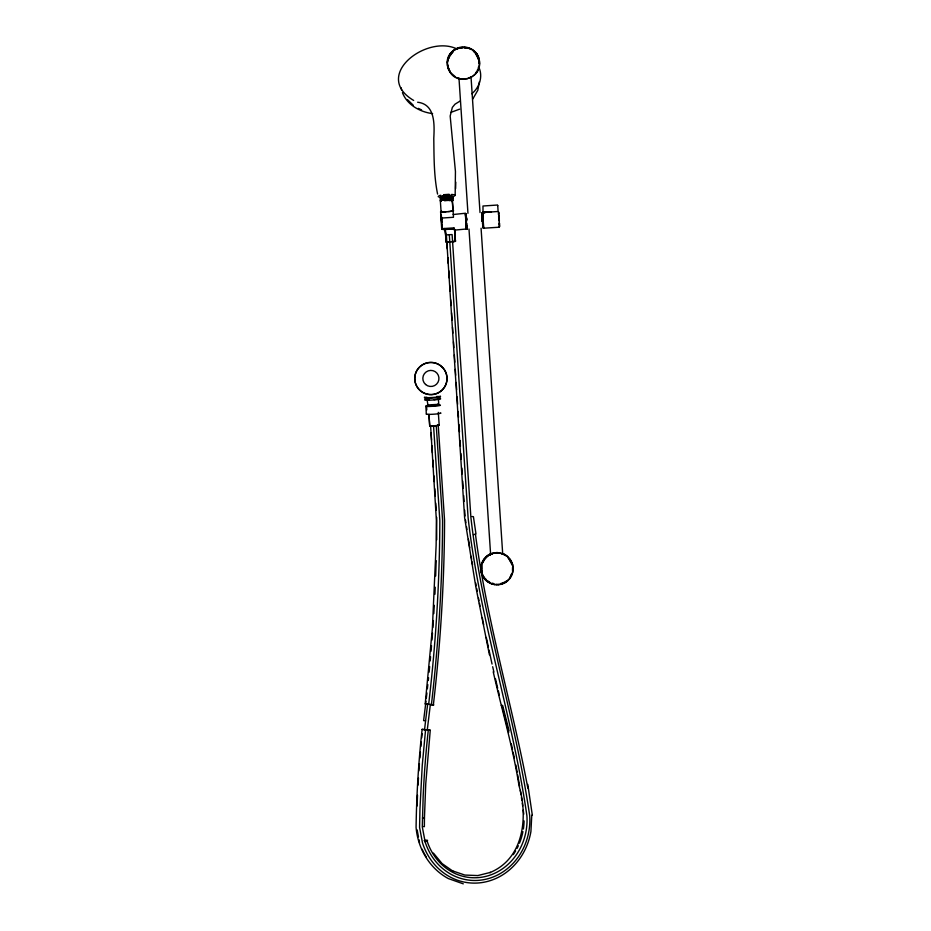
<?xml version="1.0" encoding="UTF-8"?>
<svg xmlns="http://www.w3.org/2000/svg" width="931" height="931" viewBox="0 0 931 931"><rect width="100%" height="100%" fill="white"/><g stroke="black" fill="none" stroke-linecap="round" stroke-linejoin="round"><path stroke-width="1.4" d="M466.478 228.805L465.453 213.49L465.5 214.083M497.748 205.751L497.282 205.041L482.968 206.007L483.026 212.547L498.097 211.477L497.724 205.32M466.431 228.991L454.398 230.132L454.153 227.874L442.085 228.654L441.736 224.034M436.686 539.852L436.686 517.392M453.35 214.06L453.455 217.295L441.375 218.075L441.678 223.033M466.501 222.404L466.117 214.63M428.318 730.044A906.096 822.376 -83.6 0 0 423.174 796.017L422.29 826.879L425.153 841.938A59.247 53.777 -83.6 0 0 486.901 878.992A59.247 53.777 -83.6 0 0 529.716 815.731C514.994 715.427 482.409 618.533 470.9 517.555L452.105 234.565L447.241 234.821M460.019 101.095L455.003 104.191L452.35 107.402L450.173 116.038L455.445 171.513L455.166 195.254M455.771 182.139L455.608 188.597M422.465 818.07L424.443 818.023L425.758 783.727L430.25 730.253L427.271 729.927L430.355 704.523L433.811 704.918L425.199 703.894L432.356 628.832L436.127 545.287L436.383 520.429L430.599 425.676M436.185 560.671L435.685 575.986M481.758 568.538L481.781 567.584M480.885 567.805C480.187 576.056 486.832 583.912 495.106 584.563L493.046 584.331M487.146 212.117L483.026 212.547L491.44 211.849L483.177 212.501L488.542 212.035M498.644 212.629L498.981 220.007M417.123 805.978L417.507 795.074M499.679 226.559L499.528 225.744M434.94 594.234L435.231 587.217M465.954 213.606L465.954 214.386M531.776 815.265L530.914 831.569A61.923 56.209 -83.6 0 1 479.733 882.844A61.923 56.209 -83.6 0 1 422.476 842.834L419.578 827.426L419.962 808.981L422.232 765.573L425.572 729.741L422.115 729.357C418.508 761.895 416.576 794.62 416.076 827.356C417.821 848.42 429.505 868.448 448.346 878.573L463.277 883.845M466.606 228.176L466.675 228.828L465.721 213.734M483.061 212.163L482.572 214.467M418.077 785.101L418.473 777.979M418.88 770.856L419.416 763.688M433.799 613.634L434.288 605.325M432.496 633.092L431.972 640.051M432.892 627.517L433.392 620.558M479.43 81.684L477.789 90.319L472.773 98.989M431.065 651.176L431.519 645.614M419.916 757.939L420.405 752.178M420.905 746.418L421.278 742.112M483.038 212.431L491.359 211.849L483.526 212.512M498.504 211.64L498.434 214.561M512.562 570.459L512.609 567.084M429.121 672.159L429.656 666.561M430.18 660.963L430.576 656.762M421.72 737.876L422.162 733.64M431.414 704.627C438.501 643.519 442.388 582.026 442.574 520.499L436.278 425.816L438.338 425.199M433.369 704.86C440.503 643.612 444.366 581.98 444.553 520.324L438.257 425.525M425.991 701.206L423.617 720.606L425.572 720.85L424.571 729.625L422.115 729.357M426.305 698.448L426.91 692.92M427.376 688.789L427.829 684.646M428.295 680.514L428.597 677.756M447.311 62.296L449.789 54.44M467.292 229.27L467.234 228.63M425.572 720.85L427.655 704.197M443.133 229.363L441.736 229.224L440.572 211.628L441.666 211.302M441.736 229.224L443.668 228.747M451.71 211.186L453.129 210.743L452.222 197.221L445.437 196.709L440.852 197.686M481.653 565.652L481.886 572.46M443.354 198.07C445.39 198.024 453.374 196.616 452.105 199.595M481.583 566.618L481.769 565.652M447.962 60.608L448.265 59.165M512.585 572.484L512.713 565.524M478.197 68.324L478.685 66.404M481.385 564.593L482.398 561.742A15.664 15.164 -42.1 0 1 483.945 559.135L484.562 558.332A16.211 16.164 8.2 0 1 486.704 556.191L487.507 555.563A16.141 16.083 8.2 0 1 490.113 554.026L496.991 552.479L503.857 553.992A16.141 16.083 8.2 0 1 506.476 555.528L510.048 559.077L512.644 564.523M481.664 564.186L481.036 569.586L482.2 574.439A15.955 15.897 8.2 0 0 482.619 575.358M512.271 573.438L510.037 577.907M448.533 58.222L453.129 51.252M448.882 58.036L449.301 56.942M482.235 563.767L482.584 562.859M511.468 574.171L511.829 573.275M481.979 562.894L486.657 556.424A16.164 16.106 8.2 0 1 493.872 552.944M482.433 562.824L484.923 558.623L488.181 555.644M510.642 575.928L511.072 575.044M510.758 576.021L511.41 574.695M482.968 561.963L484.551 559.519M477.207 70.512L477.65 69.627M452.443 198.233C451.384 194.788 440.375 198.338 440.77 197.721M483.003 561.184L484.527 558.565M449.661 54.929L451.663 52.031A15.42 15.373 8.7 0 1 455.643 48.947C461.497 45.642 469.317 46.538 474.251 51.1M438.617 195.941L438.21 196.662L439.688 197.291M509.618 577.581L510.165 576.778M452.85 197.581L452.873 196.79L448.94 196.173L440.491 197.163L448.951 195.976L452.699 196.534L453.013 197.675M450.918 53.951L453.269 51.566M475.578 72.955L476.218 72.094M483.515 227.734L483.131 223.964L483.282 225.465M509.397 578.686L508.023 580.153M452.489 200.316L452.012 199.327L448.335 198.897M485.679 557.96L487.076 556.598M452.99 198.652C452.419 195.999 440.747 196.406 440.596 198.943M452.315 199.234L452.547 198.501M471.796 93.74C479.197 87.77 482.98 77.168 479.221 68.149M473.786 75.364C480.838 69.825 481.513 58.316 475.159 51.973L477.033 54.359M508.105 580.257L507.348 580.921A16.118 16.06 9.4 0 1 504.846 582.631L500.11 584.342L496.072 584.61A15.047 13.057 8.7 0 1 493.069 584.133L491.137 583.528M451.872 200.607C456.446 197.197 440.258 197.907 440.747 199.909M452.21 196.383C451.64 193.985 442.493 194.812 440.7 196.837M505.463 581.7L506.266 581.142M440.84 198.862L442.027 198.315M473.437 534.755L475.962 533.859L473.425 516.693L471.994 516.53M451.43 200.421C457.61 197.36 439.083 197.221 440.957 200.142L448.533 199.583L452.862 200.665L450.01 199.956L443.528 200.316M487.844 555.993L490.032 554.655M450.732 242.002L446.03 241.979L445.309 228.863M472.645 76.249L467.513 78.6L461.02 78.926L462.498 78.891M441.876 196.546L440.724 197.151M441.317 198.338L452.629 197.605M489.659 555.237L490.486 554.76M503.741 582.655L504.602 582.178M451.733 198.361L452.466 197.966M440.933 200.177L440.2 200.747L441.154 201.294M425.153 841.938L427.085 840.961A56.582 51.356 -83.6 0 0 486.063 876.339A56.582 51.356 -83.6 0 0 526.911 815.859C512.492 715.52 479.407 618.766 468.107 517.764L449.312 234.775M489.438 554.876L492.476 553.631M453.758 196.371L455.003 195.568L454.584 194.823L451.628 194.404M457.296 48.901L458.599 48.272M452.117 199.269C455.201 196.034 440.526 196.941 440.584 198.745M459.635 109.136L450.767 112.442M438.303 412.352L439.199 425.269L431.286 426.107M502.798 582.911L503.694 582.503M489.427 654.842L475.799 586.716L464.616 517.659L446.345 234.437M427.05 399.608L427.876 404.799M426.794 409.884L426.538 405.963L428.074 405.567M434.032 399.655L438.396 398.957L438.757 404.322L427.41 404.973M491.242 554.085L492.162 553.759M491.114 553.794L492.057 553.456M445.123 228.991L446.415 242.06L455.434 241.362L454.596 229.724M459.018 47.947C452.338 49.797 447.334 56.337 447.474 63.308A15.524 15.466 8.2 0 0 448.09 67.66L450.546 72.63M491.347 554.329L492.255 554.015M502.949 583.318L501.041 583.912M441.259 198.803L448.393 198L452.699 198.85M444.948 198.105L445.961 197.803M453.991 228.549L450.429 229.084M454.468 228.526L452.606 228.817M439.583 195.545L440.712 195.254M454.188 228.537L452.873 228.782M460.042 47.97L462.695 47.656M452.163 211.104L453.63 210.778L453.06 210.546M442.388 228.921L444.192 228.665M448.393 198L449.37 197.803M430.82 425.583L429.715 425.967L436.278 425.816M493.151 553.433L495.013 553.095A15.722 15.664 8.2 0 1 495.99 552.991M449.208 197.314L450.057 197.163M424.443 818.023L424.373 826.658L423.361 826.577M449.417 196.918L450.301 196.767M500.925 583.4L501.879 583.237M451.186 211.267L452.094 211.186M452.35 228.863L453.257 228.782M459.577 47.877L462.416 47.458M451.966 201.585C453.734 199.816 446.17 200.433 444.634 200.782M494.058 553.258L496.002 553.037M450.592 211.337L451.523 211.267M443.854 228.665L444.785 228.595M451.756 228.945L452.687 228.875M443.622 194.707L449.161 194.288M449.952 211.418L450.883 211.36M452.047 228.956L445.251 229.073L446.03 241.979M452.233 241.874L455.224 241.362L454.421 241.152M450.185 211.442L448.533 211.558M451.907 197.302L453.397 214.863M496.037 584.738L501.053 584.354A16.164 16.106 8.2 0 0 507.302 581.165L509.455 579.012A16.164 16.106 8.2 0 0 513.016 570.761L512.83 565.745L510.479 559.985M449.44 211.512L447.788 211.616M449.696 229.154L450.604 229.119M498.05 584.715L499.051 584.633M448.951 229.212L449.824 229.189M483.131 212.489L489.915 211.931M483.026 212.419L485.773 212.21M447.846 211.651L445.402 211.803M449.01 229.259L446.566 229.398M466.373 229.352L465.337 213.257L453.432 214.491M482.63 213.665L483.783 228.211L499.214 227.211M446.275 211.709L444.622 211.826M447.439 229.317L445.786 229.433M493.907 553.002L498.958 552.828M495.932 552.735L497.957 552.723M443.878 211.849L444.809 211.779M445.053 229.445L445.984 229.375M467.129 229.189L467.013 226.105M443.191 211.861L444.134 211.791M445.297 229.398L443.738 229.457M443.493 211.803L442.016 211.837M444.657 229.398L443.179 229.445M428.062 399.853L429.47 399.876M442.912 211.803L441.538 211.814M496.083 584.389L497.084 584.424M447.322 199.199L452.827 200.305M437.535 425.106L439.199 425.269M442.702 229.422L443.575 229.387M454.305 241.117L455.434 241.245M449.033 200.444L450.104 200.526M464.371 47.784L465.325 47.865M441.969 211.768L440.666 211.686M497.957 552.991L500.703 553.375M430.308 730.265L424.571 729.625M464.488 47.423L467.292 47.888M451.128 199.606C448.579 199.106 440.584 199.362 440.933 201.061M437.745 404.066L438.757 404.322M438.571 404.904L439.746 405.206L426.538 405.963M425.199 703.894L428.656 704.29C435.871 643.344 439.607 581.98 439.839 520.592L433.555 426.014M432.624 113.617C420.056 112.057 407.126 104.924 402.436 92.635M500.901 553.398L504.649 554.818M457.179 49.075C427.05 33.97 371.644 75.539 413.655 100.443M501.809 553.701L503.648 554.399M417.635 102.235C435.533 104.295 434.451 124.998 433.788 138.405C434.044 156.99 433.858 175.796 437.582 194.079M452.466 870.846L464.802 875.047L477.778 875.571L490.497 872.382L489.892 872.615C523.932 858.65 528.191 817.197 519.067 785.962C512.969 747.349 501.832 709.841 493.221 671.775M501.925 553.468L507.232 556.377L511.107 561.009M491.184 583.4L492.127 583.737M457.133 77.808L458.995 78.472M468.305 48.109L471.377 49.552M507.639 730.66L509.071 730.823L502.705 705.64L501.274 705.477M418.333 108.357L421.568 109.928M490.253 583.004L485.423 579.466A15.955 15.897 8.2 0 1 484.155 577.93M441.247 197.453C441.853 195.184 449.894 195.044 452.547 196.744M504.218 554.376L505.521 555.12M455.736 77.133L450.418 72.478L447.52 65.601M487.879 581.177L488.694 581.724M488.426 582.154L486.785 580.979M453.036 871.241L442.109 863.607L433.415 853.075M472.622 50.355L473.763 51.298M413.236 105.203L407.569 99.733M486.866 581.06L485.295 579.594A16.141 16.083 8.2 0 1 484.004 578.035M473.914 51.333L477.394 55.569M473.646 51.391L474.694 52.404M486.459 580.025L485.656 579.245A15.652 15.594 8.2 0 1 485.004 578.512M507.651 557.18L508.349 557.878M486.11 580.409L482.177 574.683M508.058 557.506L512.166 564.628M485.109 578.395L485.749 579.14M509.455 559.461L511.34 562.824M475.31 52.846L478.837 60.05M509.874 559.415L510.456 560.241M476.393 54.743L477.184 55.965M483.783 228.211L483.666 227.606M482.351 573.95L482.875 575.218M478.01 57.722L478.72 60.05M511.526 563.779L511.794 564.686M511.806 563.697L512.062 564.64M501.762 704.988L508.675 732.522M498.341 690.977L499.365 695.178M448.463 68.952L447.66 65.519M492.674 666.736L493.919 672.101M495.478 678.792L497.666 688.172M482.13 212.768L482.165 215.503M481.35 571.809L481.571 572.774M486.285 637.444L488.403 647.243M489.019 650.047L492.045 664.059M511.282 743.706L512.504 749.385M513.109 752.225L514.331 757.915M483.084 621.861L483.666 624.689M479.477 603.404L480.024 606.244M482.246 617.602L482.805 620.442M466.175 214.537L466.582 220.123M417.135 829.893L418.461 836.899M418.985 839.692L419.509 842.497M401.191 87.817L401.575 89.911M475.718 583.062L476.218 585.774M476.719 588.485L477.219 591.197M478.476 597.981L478.976 600.693M447.939 65.007L448.276 66.916M527.865 788.208C511.829 703.266 486.657 620.151 475.45 534.219M515.855 765.014L517.124 772.043M517.636 774.86L519.661 786.113M481.851 571.436L481.618 569.504M471.144 556.307L471.621 559.147M472.098 561.975L472.576 564.814M527.784 784.391L532.311 815.114M468.398 539.165L469.748 547.754M520.324 790.396L520.988 794.678M521.43 797.53L521.872 800.381M465.535 520.115L465.931 522.803M466.536 526.818L466.931 529.506M483.026 227.443L483.014 228.118L482.561 222.113M522.314 803.232L522.675 805.967M523.222 810.063L523.769 814.16M466.908 228.723L466.815 227.886M482.142 221.415L481.653 213.024M466.443 226.559L466.512 227.199M466.454 226.559L466.024 220.484M466.827 225.244L466.71 223.393M482.921 227.42L482.561 223.265M465.477 214.421L466.059 220.181L465.954 219.216M466.478 228.211L466.664 225.651M466.443 227.769L466.28 225.861M465.686 213.897L465.884 218.296M499.307 225.383L499.063 221.776M466.931 220.065L466.792 218.122M466 216.725L465.791 214.386L466.245 220.181L466.012 216.725M482.293 218.948L482.456 221.857M499.214 226.873L499.167 226.047M482.782 224.778L482.619 222.94M441.725 219.751L441.527 217.074M483.201 223.975L482.77 217.54M465.709 214.991L466.012 220.484L465.686 213.758M454.584 229.585L455.434 241.362L454.712 229.806M428.9 414.411L429.715 425.863L429.016 414.493M482.595 222.241L482.444 220.368M499.063 215.724L499.377 221.287M466.466 223.335L466.536 224.29M440.154 197.977L441.073 211.593M482.153 215.794L482.281 217.761M482.409 219.425L482.607 221.287M471.039 77.122L480.024 212.536M481.071 228.246L502.693 553.817M458.96 77.913L467.956 213.315M468.991 229.026L490.625 554.608M446.927 243.142L447.311 248.949M447.892 257.654L448.276 263.461M448.754 270.723L449.242 277.973M449.72 285.235L450.104 291.042M450.685 299.747L451.07 305.554M451.547 312.804L452.035 320.066M452.513 327.316L452.897 333.123M453.478 341.828L453.863 347.635M454.351 354.897L454.828 362.147M455.306 369.409L455.701 375.216M456.178 382.466L456.656 389.728M457.144 396.978L457.621 404.24M458.11 411.49L458.494 417.297M458.971 424.548L459.46 431.809M460.03 440.514L460.414 446.321M460.903 453.583L461.287 459.379M461.869 468.095L462.253 473.891M462.73 481.152L463.219 488.403M463.696 495.664L464.08 501.472M464.662 510.176L465.046 515.983M441.247 214.293L441.794 222.416M441.375 218.075L442.085 228.654M431.076 432.845L431.542 440.014M431.926 445.74L432.403 452.908M432.88 460.077L433.357 467.234M433.927 475.834L434.312 481.571M434.789 488.74L435.254 495.897M435.731 503.066L436.208 510.235M498.981 218.517L499.109 220.426M482.852 219.39L482.549 220.368M482.328 216.772L482.491 219.437M482.351 218.482L482.386 219.483M482.293 217.586L482.339 218.61M482.724 216.667L482.735 217.551M425.886 406.288L426.328 414.086M482.689 216.69L482.607 214.444M482.2 215.899L482.235 216.946M499.54 223.137L499.633 224.988M499.214 223.766L499.249 224.557M483.026 214.77L483.073 215.561M482.165 215.166L482.281 215.98M482.107 215.038L482.2 216.19M498.748 214.293L498.655 212.256M482.246 215.247L482.095 213.455M498.748 220.333L498.655 215.911M482.968 214.06L482.921 212.943M499.54 225.418L499.551 226.082M479.069 61.493L479.093 63.657M483.433 577.208A16.141 16.083 8.2 0 1 482.037 574.508M480.827 567.782A16.164 16.106 8.2 0 1 481.921 562.859M511.107 560.986A16.164 16.106 8.2 0 1 512.609 564.733M506.452 581.398A15.955 15.897 8.2 0 1 504.765 582.469M483.585 577.104A15.955 15.897 8.2 0 1 483.073 576.242M506.196 555.877A11.381 11.37 84.9 0 1 506.976 556.47M483.852 576.929A15.652 15.594 8.2 0 1 483.34 576.091M489.625 582.026A15.466 15.408 8.2 0 1 488.787 581.538M493.255 583.388A26.929 22.356 11.9 0 1 492.313 583.155M524.072 820.909A56.582 51.356 -83.6 0 1 523.385 829.021M522.919 831.651A56.582 51.356 -83.6 0 1 519.463 843.218M518.346 845.767A56.582 51.356 -83.6 0 1 517.054 848.385M515.623 850.946A56.582 51.356 -83.6 0 1 513.272 854.623M424.117 840.623A4.434 0.826 -17.7 0 1 427.085 840.961M426.13 856.753A61.912 56.186 -83.6 0 1 422.104 849.212M438.582 404.962A7.297 0.594 -3.8 0 1 435.149 406.16L429.179 406.486A7.297 0.594 -3.8 0 1 427.573 405.695M426.666 413.899A7.262 0.594 -3.8 0 0 429.284 414.376A7.262 0.594 -3.8 0 0 437.57 413.853L440.829 413.224A7.262 0.594 -3.8 0 0 440.212 412.933M440.27 396.152A8.065 0.663 -3.8 0 1 432.368 397.502A8.065 0.663 -3.8 0 1 424.711 397.165M436.604 396.49A8.065 0.663 -3.8 0 1 439.036 397.281A8.065 0.663 -3.8 0 1 427.248 398.177A8.065 0.663 -3.8 0 1 426.875 397.223M439.653 398.549A8.065 0.663 -3.8 0 1 433.59 399.934A8.065 0.663 -3.8 0 1 424.885 399.667M479.546 63.215C480.419 78.472 458.087 85.396 450.115 72.362A16.153 16.118 -19.6 0 1 447.683 66.846C442.4 43.92 479.558 39.893 479.546 63.215M441.899 366.686L440.328 365.406A16.141 16.083 8.2 0 0 418.426 368.222A16.141 16.083 8.2 0 0 419.881 390.194L421.452 391.474A16.141 16.083 8.2 0 0 443.354 388.658A16.141 16.083 8.2 0 0 441.899 366.698M441.876 366.861L440.305 365.58A16.141 16.083 8.2 0 0 418.403 368.385A16.141 16.083 8.2 0 0 419.858 390.357L421.429 391.637A16.141 16.083 8.2 0 0 443.331 388.832A16.141 16.083 8.2 0 0 441.876 366.861M425.572 384.48A8.065 8.042 8.2 0 0 438.804 380.011A8.065 8.042 8.2 0 0 428.295 370.829A8.065 8.042 8.2 0 0 425.572 384.48"/></g></svg>
